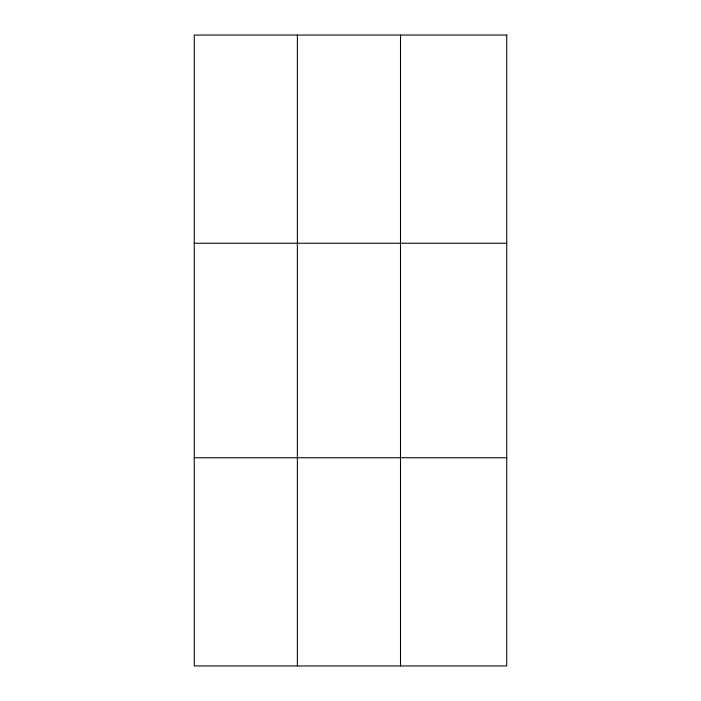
<?xml version="1.0" encoding="UTF-8"?>
<svg xmlns="http://www.w3.org/2000/svg" width="701" height="701" viewBox="0 0 701 701"><rect width="100%" height="100%" fill="white"/><g stroke="black" fill="none" stroke-linecap="round" stroke-linejoin="round"><path stroke-width="1.05" d="M297.373 665.95L297.373 35.05M400.499 665.95L400.499 35.05M194.247 243.247L506.753 243.247M194.247 457.753L506.753 457.753M506.753 35.05L506.753 665.95L194.247 665.95L194.247 35.05L506.753 35.05"/></g></svg>
